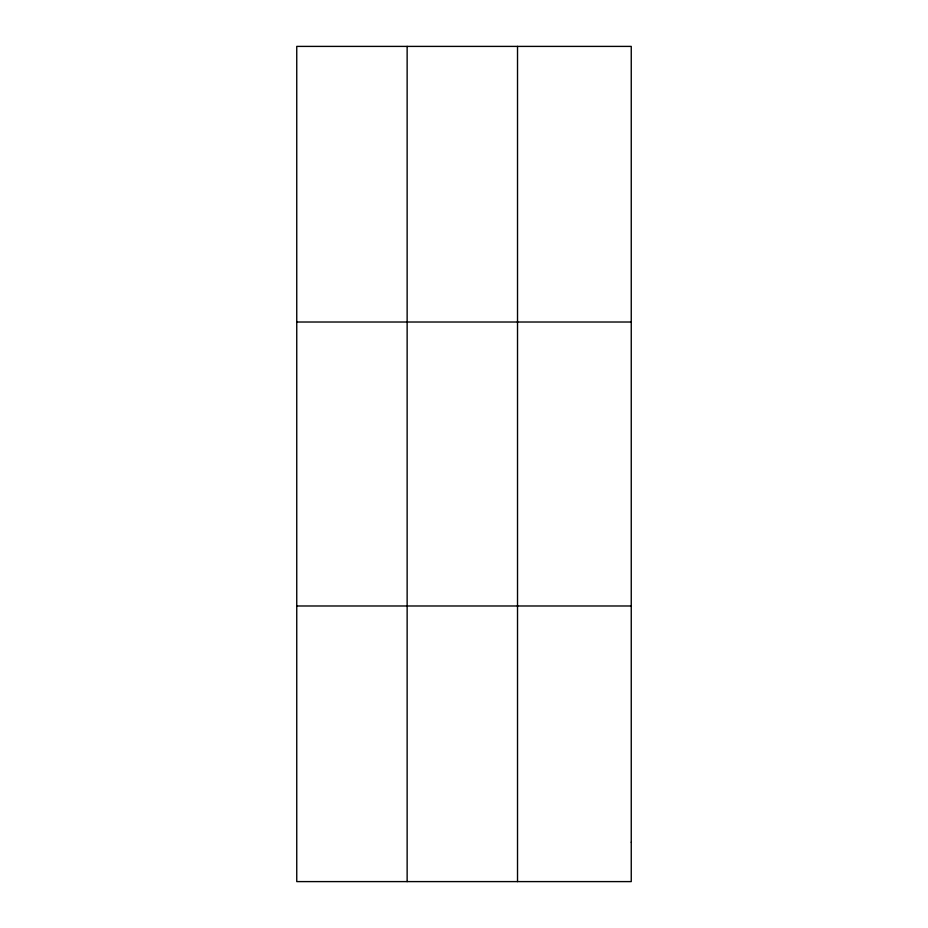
<?xml version="1.0" encoding="UTF-8"?>
<svg xmlns="http://www.w3.org/2000/svg" width="928" height="928" viewBox="0 0 928 928"><rect width="100%" height="100%" fill="white"/><g stroke="black" fill="none" stroke-linecap="round" stroke-linejoin="round"><path stroke-width="1.39" d="M407.137 46.4L407.137 881.6M517.522 46.4L517.522 881.6M296.751 322.016L631.249 322.016M296.751 605.984L631.249 605.984M631.249 842.23L631.249 881.6L296.751 881.6L296.751 46.4L631.249 46.4L631.249 842.23"/></g></svg>
